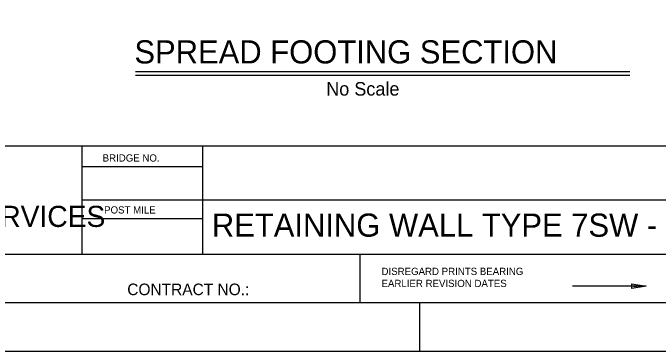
# Model space of a CAD drawing. Extents: x 0 to 2.83, y 0 to 1.83.
# Drawn here: x 1.961 to 2.519, y 0 to 0.292 of the extents above; entities that cross this region are included whole.
import ezdxf

# ---------------------------------------------------------------- set-up
doc = ezdxf.new("R2010")
doc.units = 0
for name, color, linetype in [('10 Sheet Format', 7, 'Continuous'), ('210 Border', 7, 'Continuous'), ('214 Text and Titles', 7, 'Continuous')]:
    doc.layers.add(name, color=color, linetype=linetype)

msp = doc.modelspace()

# ---------------------------------------------------------------- linework, layer by layer
at = {"layer": '10 Sheet Format'}
msp.add_lwpolyline([(0, 0), (2.83333, 0), (2.83333, 1.83333), (0, 1.83333)], close=True, dxfattribs=at)
at = {"layer": '210 Border'}
for p, q in [((2.79167, 0.17708), (0.08333, 0.17708)), ((2.02083, 0.17708), (2.02083, 0.08333)), ((2.125, 0.17708), (2.125, 0.08333)), ((2.02083, 0.15929), (2.125, 0.15929)), ((2.02083, 0.15929), (2.125, 0.15929)), ((2.79167, 0.13021), (2.02083, 0.13021)), ((2.02083, 0.11458), (2.125, 0.11458)), ((2.02083, 0.11458), (2.125, 0.11458)), ((2.79167, 0.08333), (0.08333, 0.08333)), ((2.2614, 0.04167), (2.2614, 0.08333)), ((2.50281, 0.05608), (2.44482, 0.05608)), ((2.49602, 0.05817), (2.50852, 0.05608)), ((2.49602, 0.05399), (2.49602, 0.05817)), ((2.50852, 0.05608), (2.49602, 0.05399)), ((2.4981, 0.05677), (2.50227, 0.05608)), ((2.4981, 0.05538), (2.4981, 0.05677)), ((2.50227, 0.05608), (2.4981, 0.05538)), ((2.79167, 0.04167), (0.08333, 0.04167)), ((2.3125, 0.04167), (2.3125, 0))]:
    msp.add_line(p, q, dxfattribs=at)
for points in [[(2.50217, 0.05608), (2.49026, 0.05608)], [(2.50852, 0.05608), (2.49602, 0.05608)], [(2.50227, 0.05608), (2.4981, 0.05608)], [(2.50852, 0.05608), (2.50246, 0.05608)]]:
    msp.add_lwpolyline(points, dxfattribs=at)
at = {"layer": '214 Text and Titles'}
for p, q in [((2.06719, 0.24151), (2.49437, 0.24151)), ((2.06719, 0.23827), (2.49437, 0.23827))]:
    msp.add_line(p, q, dxfattribs=at)

# ---------------------------------------------------------------- texts
at = {"layer": '210 Border'}
for s, height, p in [('BRIDGE NO.', 0.006249, (2.03869, 0.16362)), ('ENGINEERING SERVICES', 0.0182285, (1.74029, 0.1072)), ('POST MILE', 0.006249, (2.03996, 0.11879)), ('RETAINING WALL TYPE 7SW - DETAILS No.1', 0.02, (2.13311, 0.09876)), ('DISREGARD PRINTS BEARING', 0.0062491, (2.27972, 0.06572)), ('EARLIER REVISION DATES', 0.0062491, (2.27972, 0.05531)), ('CONTRACT NO.:', 0.01, (2.05997, 0.04828))]:
    msp.add_text(s, height=height, dxfattribs=at).set_placement(p)
at = {"layer": '214 Text and Titles'}
for s, height, p in [('SPREAD FOOTING SECTION', 0.0200026, (2.06614, 0.24835)), ('No Scale', 0.011667, (2.23192, 0.2206))]:
    msp.add_text(s, height=height, dxfattribs=at).set_placement(p)

doc.saveas('drawing.dxf')
